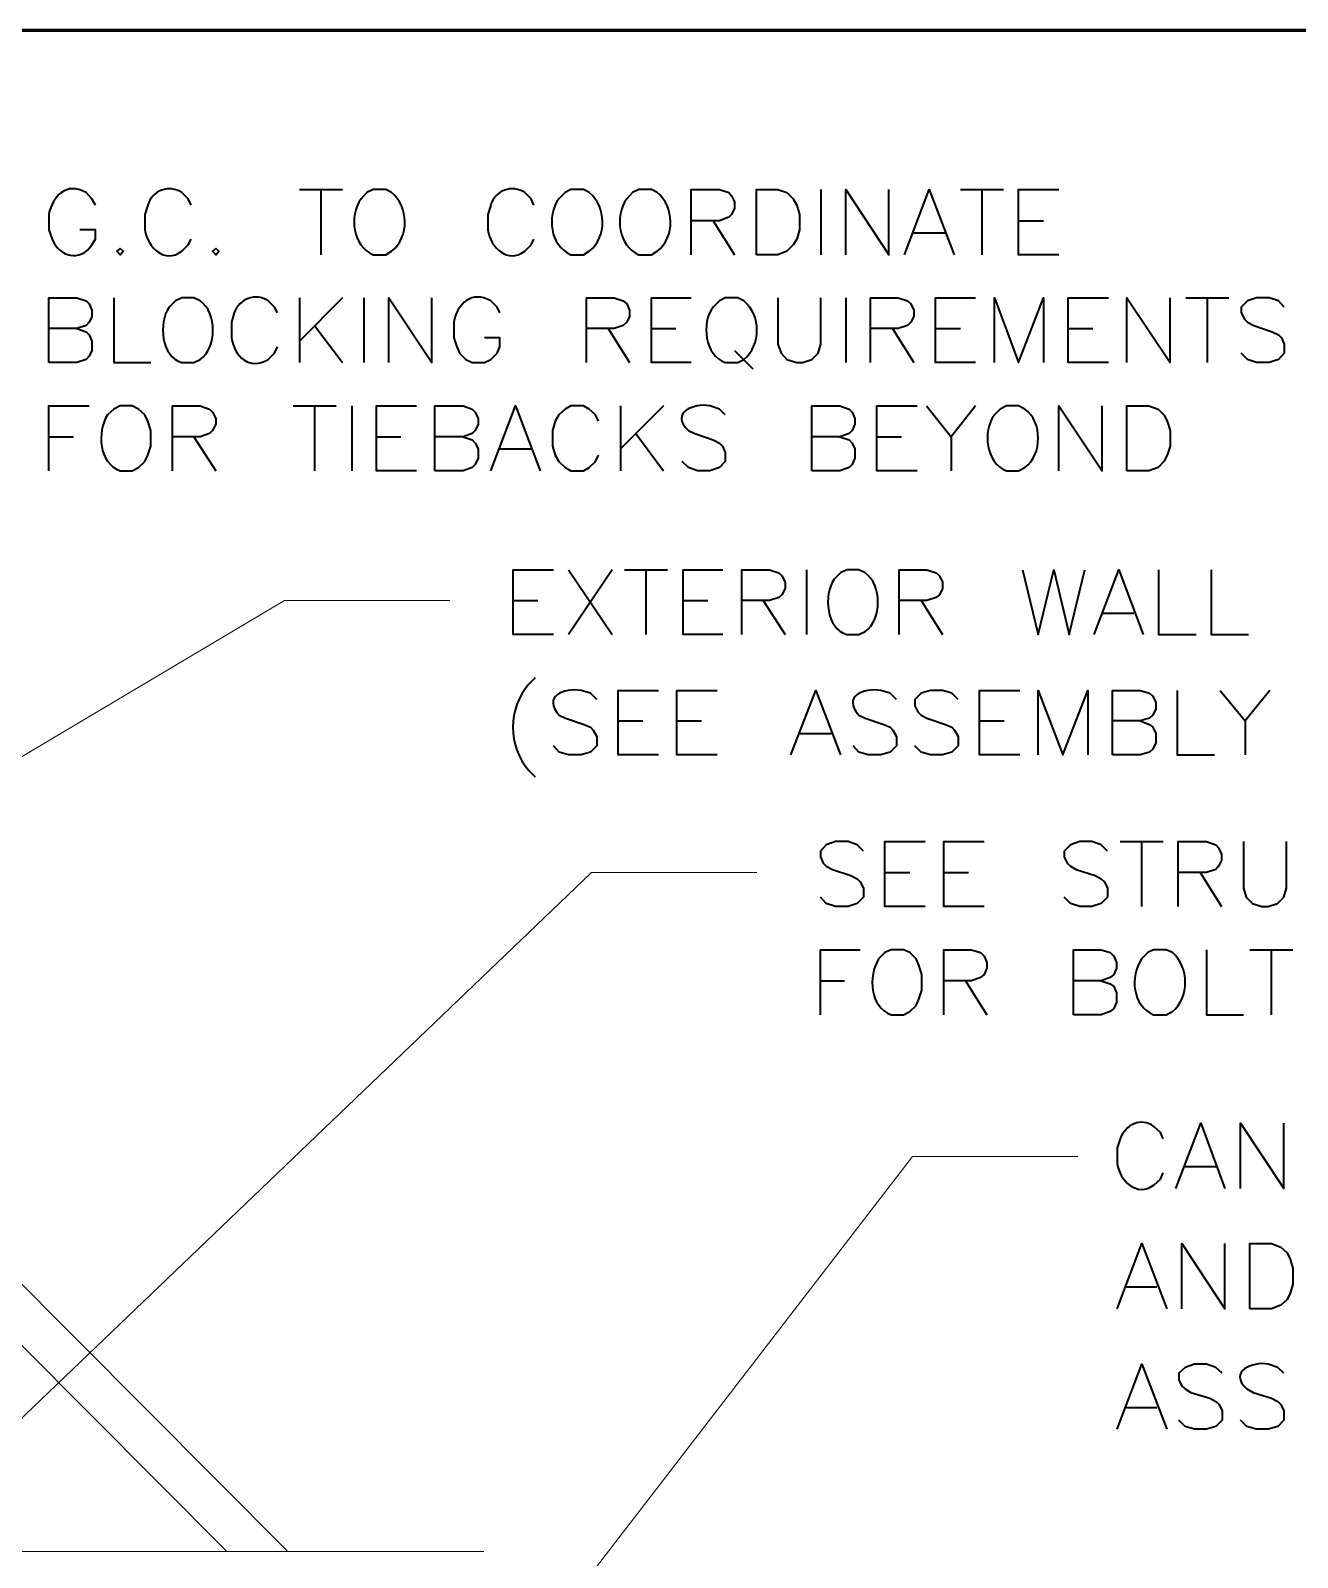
# Model space of a CAD drawing. Header units: inches. Extents: x 5 to 516, y -193 to 129.
# Drawn here: x 26.642 to 29.085, y -166.13 to -163.186 of the extents above; entities that cross this region are included whole.
import ezdxf

# ---------------------------------------------------------------- set-up
doc = ezdxf.new("R2010")
doc.units = ezdxf.units.IN
doc.header["$MEASUREMENT"] = 0
doc.layers.add('PDF7_Geometry', color=7, linetype='Continuous')

msp = doc.modelspace()

# ---------------------------------------------------------------- linework, layer by layer
at = {"layer": 'PDF7_Geometry', "lineweight": 60}
msp.add_lwpolyline([(59.9013316, -193.1846724), (59.9013316, -163.1857822), (14.901328, -163.1857822), (14.901328, -193.1846724)], dxfattribs=at)
at = {"layer": 'PDF7_Geometry', "lineweight": 35}
for points in [[(26.7668844, -163.5224476), (26.7602177, -163.5102254), (26.7491066, -163.4980032)], [(27.1602176, -163.49245), (27.2435509, -163.49245)], [(27.2013281, -163.49245), (27.2013281, -163.6180055)], [(27.3379963, -163.4980055), (27.3268852, -163.49245), (27.3024408, -163.49245), (27.2902186, -163.4980055), (27.2791074, -163.5102278)], [(27.7191067, -163.4980055), (27.7079956, -163.49245), (27.6835511, -163.49245), (27.67244, -163.4980055), (27.6602178, -163.5102278)], [(27.850217, -163.4980055), (27.8391059, -163.49245), (27.8146614, -163.49245), (27.8024392, -163.4980055), (27.7913281, -163.5102278)], [(27.9157741, -163.6180038), (27.9157741, -163.4924483), (27.9702185, -163.4924483), (27.9879963, -163.4980038), (27.9935519, -163.5046705), (27.9991074, -163.5157816), (27.9991074, -163.5280038), (27.9935519, -163.540226), (27.9879963, -163.5457816), (27.9702185, -163.5524483), (27.9157741, -163.5524483)], [(28.1657741, -163.49245), (28.1657741, -163.6180055)], [(28.2135511, -163.6180038), (28.2135511, -163.4924483), (28.2968844, -163.6180038), (28.2968844, -163.4924483)], [(28.3268843, -163.6180038), (28.3746621, -163.4924483), (28.4224399, -163.6180038)], [(28.4346611, -163.49245), (28.5179944, -163.49245)], [(28.4757739, -163.49245), (28.4757739, -163.6180055)], [(28.6246622, -163.6180038), (28.5468844, -163.6180038), (28.5468844, -163.4924483), (28.6246622, -163.4924483)], [(26.6768844, -163.5402254), (26.6768844, -163.5702254), (26.683551, -163.5880032)], [(27.9579946, -163.5524498), (27.9991057, -163.6180054)], [(28.5468844, -163.5524498), (28.5946622, -163.5524498)], [(26.7602177, -163.5991143), (26.7668844, -163.5880032), (26.7668844, -163.5702254), (26.7368844, -163.5702254)], [(26.9335503, -163.6113365), (26.9457726, -163.5991143), (26.9513281, -163.5880032)], [(27.5946628, -163.6113365), (27.6068851, -163.5991143), (27.6124406, -163.5880032)], [(28.3446636, -163.5757833), (28.4046636, -163.5757833)], [(27.3024408, -163.6180055), (27.3268852, -163.6180055), (27.3379963, -163.6113389)], [(27.6835511, -163.6180055), (27.7079956, -163.6180055), (27.7191067, -163.6113389)], [(27.8146614, -163.6180055), (27.8391059, -163.6180055), (27.850217, -163.6113389)], [(26.6768846, -163.8257833), (26.6768846, -163.7013389), (26.7313291, -163.7013389), (26.7491069, -163.7068944), (26.7546624, -163.71245), (26.760218, -163.7246722), (26.760218, -163.7368944), (26.7546624, -163.7480056), (26.7491069, -163.7546722), (26.7313291, -163.7602278), (26.6768846, -163.7602278)], [(26.8024407, -163.7013372), (26.8024407, -163.8257816), (26.8735519, -163.8257816)], [(26.9691066, -163.7068927), (26.9568844, -163.7013372), (26.9335511, -163.7013372), (26.9213288, -163.7068927), (26.9091066, -163.7191149)], [(27.1179948, -163.7302271), (27.1124392, -163.719116), (27.100217, -163.7068938)], [(27.1602176, -163.7013372), (27.1602176, -163.8257816)], [(27.2435509, -163.7013372), (27.1602176, -163.7846705)], [(27.2846615, -163.7013372), (27.2846615, -163.8257816)], [(27.3324407, -163.8257833), (27.3324407, -163.7013389), (27.415774, -163.8257833), (27.415774, -163.7013389)], [(27.5468843, -163.7302271), (27.5413288, -163.719116), (27.5291066, -163.7068938)], [(27.713551, -163.8257833), (27.713551, -163.7013389), (27.7668844, -163.7013389), (27.7846621, -163.7068944), (27.7913288, -163.71245), (27.7968844, -163.7246722), (27.7968844, -163.7368944), (27.7913288, -163.7480056), (27.7846621, -163.7546722), (27.7668844, -163.7602278), (27.713551, -163.7602278)], [(27.9157738, -163.8257833), (27.8391071, -163.8257833), (27.8391071, -163.7013389), (27.9157738, -163.7013389)], [(28.0168837, -163.7068927), (28.0057725, -163.7013372), (27.9813281, -163.7013372), (27.970217, -163.7068927), (27.9579948, -163.7191149)], [(28.0824408, -163.7013372), (28.0824408, -163.7902261), (28.0891074, -163.8080038), (28.1002185, -163.8202261), (28.1191074, -163.8257816), (28.1302185, -163.8257816), (28.1479963, -163.8202261), (28.1602185, -163.8080038), (28.1657741, -163.7902261), (28.1657741, -163.7013372)], [(28.2135511, -163.7013372), (28.2135511, -163.8257816)], [(28.2613303, -163.8257833), (28.2613303, -163.7013389), (28.3146636, -163.7013389), (28.3324414, -163.7068944), (28.3391081, -163.71245), (28.3446636, -163.7246722), (28.3446636, -163.7368944), (28.3391081, -163.7480056), (28.3324414, -163.7546722), (28.3146636, -163.7602278), (28.2613303, -163.7602278)], [(28.4635508, -163.8257833), (28.3868841, -163.8257833), (28.3868841, -163.7013389), (28.4635508, -163.7013389)], [(28.5002174, -163.8257833), (28.5002174, -163.7013389), (28.5468841, -163.8257833), (28.5946618, -163.7013389), (28.5946618, -163.8257833)], [(28.7202184, -163.8257833), (28.6424406, -163.8257833), (28.6424406, -163.7013389), (28.7202184, -163.7013389)], [(28.7557739, -163.8257833), (28.7557739, -163.7013389), (28.8391072, -163.8257833), (28.8391072, -163.7013389)], [(28.8691071, -163.7013372), (28.9524405, -163.7013372)], [(28.9102177, -163.7013372), (28.9102177, -163.8257816)], [(29.0591073, -163.7191165), (29.0479962, -163.7068943), (29.0302184, -163.7013387), (29.005774, -163.7013387), (28.9879962, -163.7068943), (28.975774, -163.7191165), (28.975774, -163.7302276), (28.9824406, -163.7424498), (28.9879962, -163.7480054), (29.0002184, -163.754672), (29.035774, -163.7668943), (29.0479962, -163.7724498), (29.0535518, -163.7780054), (29.0591073, -163.7902276), (29.0591073, -163.8080054), (29.0479962, -163.8202276), (29.0302184, -163.8257832), (29.005774, -163.8257832), (28.9879962, -163.8202276), (28.975774, -163.8080054)], [(27.0346614, -163.7302271), (27.0291059, -163.7480049), (27.0291059, -163.7780049)], [(26.731328, -163.7602271), (26.7491058, -163.7668937), (26.7546613, -163.7724493), (26.7602169, -163.7846715), (26.7602169, -163.8024493), (26.7546613, -163.8135604), (26.7491058, -163.8202271), (26.731328, -163.8257826), (26.6768836, -163.8257826)], [(27.1891075, -163.7546706), (27.243552, -163.8257817)], [(27.4579954, -163.7480049), (27.4579954, -163.7780049), (27.463551, -163.7957827), (27.4691066, -163.8080049), (27.4813288, -163.8202272), (27.493551, -163.8257827), (27.5168843, -163.8257827), (27.5291066, -163.8202272), (27.5413288, -163.8080049), (27.5468843, -163.7957827), (27.5468843, -163.7780049), (27.5168843, -163.7780049)], [(27.7557738, -163.7602271), (27.7968849, -163.8257826)], [(27.8391071, -163.7602271), (27.8857738, -163.7602271)], [(28.3035508, -163.7602271), (28.3446619, -163.8257826)], [(28.3868841, -163.7602271), (28.4346619, -163.7602271)], [(28.6424406, -163.7602271), (28.6902184, -163.7602271)], [(27.100217, -163.8202272), (27.1124392, -163.8080049), (27.1179948, -163.7957827)], [(26.9335511, -163.8257816), (26.9568844, -163.8257816), (26.9691066, -163.8202261)], [(27.9813281, -163.8257816), (28.0057725, -163.8257816), (28.0168837, -163.8202261)], [(27.9991074, -163.8024498), (28.034663, -163.8380054)], [(26.6768846, -164.0346705), (26.6768846, -163.909115), (26.7546624, -163.909115)], [(26.8146613, -164.0346722), (26.8379947, -164.0346722), (26.8502169, -164.0280056), (26.8624391, -164.0168945), (26.8679947, -164.0046722), (26.8735502, -163.9868945), (26.8735502, -163.9568945), (26.8679947, -163.9391167), (26.8624391, -163.9268945), (26.8502169, -163.9157833), (26.8379947, -163.9091167), (26.8146613, -163.9091167), (26.8024391, -163.9157833), (26.7902169, -163.9268945)], [(26.915774, -164.0346705), (26.915774, -163.909115), (26.9691073, -163.909115), (26.9868851, -163.9157816), (26.9924407, -163.9213372), (26.9991073, -163.9335594), (26.9991073, -163.9446705), (26.9924407, -163.9568927), (26.9868851, -163.9624483), (26.9691073, -163.969115), (26.915774, -163.969115)], [(27.1479947, -163.9091167), (27.231328, -163.9091167)], [(27.1891075, -163.9091167), (27.1891075, -164.0346722)], [(27.2613302, -163.9091167), (27.2613302, -164.0346722)], [(27.3857739, -164.0346705), (27.3091072, -164.0346705), (27.3091072, -163.909115), (27.3857739, -163.909115)], [(27.4213282, -164.0346705), (27.4213282, -163.909115), (27.4757727, -163.909115), (27.4935505, -163.9157816), (27.499106, -163.9213372), (27.5046616, -163.9335594), (27.5046616, -163.9446705), (27.499106, -163.9568927), (27.4935505, -163.9624483), (27.4757727, -163.969115), (27.4213282, -163.969115)], [(27.5291073, -164.0346705), (27.5768851, -163.909115), (27.6246629, -164.0346705)], [(27.7368845, -163.9391143), (27.731329, -163.9268921), (27.7191068, -163.915781), (27.7079956, -163.9091143), (27.6835512, -163.9091143), (27.6724401, -163.915781), (27.6602179, -163.9268921), (27.6535512, -163.9391143), (27.6479956, -163.9568921), (27.6479956, -163.9868921), (27.6535512, -164.0046699), (27.6602179, -164.0168921), (27.6724401, -164.0280032), (27.6835512, -164.0346699), (27.7079956, -164.0346699), (27.7191068, -164.0280032), (27.731329, -164.0168921), (27.7368845, -164.0046699)], [(27.7791073, -163.9091167), (27.7791073, -164.0346722)], [(27.8624406, -163.9091167), (27.7791073, -163.99245)], [(27.9813281, -163.9268937), (27.970217, -163.9157826), (27.9513281, -163.909116)], [(28.1479948, -164.0346705), (28.1479948, -163.909115), (28.2024392, -163.909115), (28.220217, -163.9157816), (28.2257726, -163.9213372), (28.2313281, -163.9335594), (28.2313281, -163.9446705), (28.2257726, -163.9568927), (28.220217, -163.9624483), (28.2024392, -163.969115), (28.1479948, -163.969115)], [(28.3513287, -164.0346705), (28.2735509, -164.0346705), (28.2735509, -163.909115), (28.3513287, -163.909115)], [(28.3691071, -163.9091167), (28.4168849, -163.9691167), (28.4168849, -164.0346722)], [(28.4635511, -163.9091167), (28.4168844, -163.9691167)], [(28.5591065, -163.9157833), (28.5468842, -163.9091167), (28.5235509, -163.9091167), (28.5113287, -163.9157833), (28.5002176, -163.9268945)], [(28.6246613, -164.0346705), (28.6246613, -163.909115), (28.7079946, -164.0346705), (28.7079946, -163.909115)], [(26.6768846, -163.9691165), (26.7246624, -163.9691165)], [(26.9568846, -163.9691165), (26.9991068, -164.0346721)], [(27.3091072, -163.9691165), (27.3557739, -163.9691165)], [(27.4757739, -163.9691165), (27.4935516, -163.9746721), (27.4991072, -163.9813387), (27.5046628, -163.9924498), (27.5046628, -164.0102276), (27.4991072, -164.0224498), (27.4935516, -164.0280054), (27.4757739, -164.0346721), (27.4213294, -164.0346721)], [(27.8091072, -163.9624478), (27.8624406, -164.0346701)], [(27.910217, -163.9568937), (27.9224392, -163.9624493), (27.9579948, -163.9746715), (27.970217, -163.9813382), (27.9757725, -163.9868937), (27.9813281, -163.999116), (27.9813281, -164.0168937), (27.970217, -164.0280049), (27.9513281, -164.0346715), (27.9279948, -164.0346715), (27.910217, -164.0280049), (27.8979948, -164.0168937)], [(28.2024404, -163.9691165), (28.2202182, -163.9746721), (28.2257737, -163.9813387), (28.2313293, -163.9924498), (28.2313293, -164.0102276), (28.2257737, -164.0224498), (28.2202182, -164.0280054), (28.2024404, -164.0346721), (28.147996, -164.0346721)], [(28.2735509, -163.9691165), (28.3213287, -163.9691165)], [(27.5468843, -163.99245), (27.6068843, -163.99245)], [(28.5235509, -164.0346722), (28.5468842, -164.0346722), (28.5591065, -164.0280056)], [(27.6502178, -164.3502268), (27.57244, -164.3502268), (27.57244, -164.2257824), (27.6502178, -164.2257824)], [(27.7635501, -164.2257829), (27.6791057, -164.3502274)], [(27.6791068, -164.2257829), (27.7635513, -164.3502274)], [(27.7868836, -164.2257829), (27.870217, -164.2257829)], [(27.8279965, -164.2257829), (27.8279965, -164.3502274)], [(27.9768858, -164.3502268), (27.9002192, -164.3502268), (27.9002192, -164.2257824), (27.9768858, -164.2257824)], [(28.0135501, -164.3502268), (28.0135501, -164.2257824), (28.0668835, -164.2257824), (28.0846613, -164.2313379), (28.0902168, -164.2368935), (28.0968835, -164.2491157), (28.0968835, -164.2613379), (28.0902168, -164.2735602), (28.0846613, -164.2791157), (28.0668835, -164.2846713), (28.0135501, -164.2846713)], [(28.1379963, -164.2257829), (28.1379963, -164.3502274)], [(28.2513288, -164.2313385), (28.2391065, -164.2257829), (28.2157732, -164.2257829), (28.203551, -164.2313385), (28.1913288, -164.2435607)], [(28.3168859, -164.3502268), (28.3168859, -164.2257824), (28.3702192, -164.2257824), (28.387997, -164.2313379), (28.3946636, -164.2368935), (28.4002192, -164.2491157), (28.4002192, -164.2613379), (28.3946636, -164.2735602), (28.387997, -164.2791157), (28.3702192, -164.2846713), (28.3168859, -164.2846713)], [(28.554663, -164.2257829), (28.584663, -164.3502274), (28.614663, -164.2257829), (28.644663, -164.3502274), (28.674663, -164.2257829)], [(28.6924397, -164.3502268), (28.7402175, -164.2257824), (28.7868842, -164.3502268)], [(28.8168859, -164.2257829), (28.8168859, -164.3502274), (28.8891081, -164.3502274)], [(28.9179963, -164.2257829), (28.9179963, -164.3502274), (28.9902185, -164.3502274)], [(27.57244, -164.2846705), (27.6202178, -164.2846705)], [(27.9002192, -164.2846705), (27.9479969, -164.2846705)], [(28.054663, -164.2846705), (28.0968852, -164.3502261)], [(28.3591064, -164.2846705), (28.4002175, -164.3502261)], [(28.710219, -164.3091163), (28.7691079, -164.3091163)], [(28.2157732, -164.3502274), (28.2391065, -164.3502274), (28.2513288, -164.3446718)], [(27.7335525, -164.4757829), (27.7213302, -164.4635607), (27.7035525, -164.4580052)], [(27.8524408, -164.5824498), (27.774663, -164.5824498), (27.774663, -164.4580053), (27.8524408, -164.4580053)], [(27.9657741, -164.5824498), (27.8879963, -164.5824498), (27.8879963, -164.4580053), (27.9657741, -164.4580053)], [(28.1079964, -164.5824498), (28.1557742, -164.4580053), (28.203552, -164.5824498)], [(28.3113294, -164.4757829), (28.2991072, -164.4635607), (28.2813294, -164.4580052)], [(28.4302168, -164.4757829), (28.4179946, -164.4635607), (28.4002168, -164.4580052), (28.3768835, -164.4580052), (28.3591057, -164.4635607), (28.3468835, -164.4757829), (28.3468835, -164.4880052), (28.3524391, -164.4991163), (28.3591057, -164.5057829), (28.3702168, -164.5113385), (28.4057724, -164.5235607), (28.4179946, -164.5291163), (28.4235502, -164.5346718), (28.4302168, -164.5468941), (28.4302168, -164.5646718), (28.4179946, -164.5768941), (28.4002168, -164.5824496), (28.3768835, -164.5824496), (28.3591057, -164.5768941), (28.3468835, -164.5646718)], [(28.5491075, -164.5824498), (28.4713297, -164.5824498), (28.4713297, -164.4580053), (28.5491075, -164.4580053)], [(28.5846629, -164.5824498), (28.5846629, -164.4580053), (28.6324407, -164.5824498), (28.6802185, -164.4580053), (28.6802185, -164.5824498)], [(28.7279961, -164.5824498), (28.7279961, -164.4580053), (28.7813294, -164.4580053), (28.7991072, -164.4635609), (28.8057739, -164.4691165), (28.8113294, -164.4813387), (28.8113294, -164.4935609), (28.8057739, -164.5057831), (28.7991072, -164.5113387), (28.7813294, -164.5168942), (28.7279961, -164.5168942)], [(28.85244, -164.4580036), (28.85244, -164.5824481), (28.9246622, -164.5824481)], [(28.9357733, -164.4580036), (28.9835511, -164.5168925), (28.9835511, -164.5824481)], [(29.0313295, -164.4580036), (28.9835518, -164.5168925)], [(27.6613302, -164.5057829), (27.6735525, -164.5113385), (27.709108, -164.5235607), (27.7213302, -164.5291163), (27.7268858, -164.5346718), (27.7335525, -164.5468941), (27.7335525, -164.5646718), (27.7213302, -164.5768941), (27.7035525, -164.5824496), (27.679108, -164.5824496), (27.6613302, -164.5768941), (27.6502191, -164.5646718)], [(27.774663, -164.5168935), (27.8224408, -164.5168935)], [(27.8879963, -164.5168935), (27.9357741, -164.5168935)], [(28.2391072, -164.5057829), (28.2513294, -164.5113385), (28.2868849, -164.5235607), (28.2991072, -164.5291163), (28.3046627, -164.5346718), (28.3113294, -164.5468941), (28.3113294, -164.5646718), (28.2991072, -164.5768941), (28.2813294, -164.5824496), (28.2568849, -164.5824496), (28.2391072, -164.5768941), (28.2279961, -164.5646718)], [(28.4713297, -164.5168935), (28.5191075, -164.5168935)], [(28.7813295, -164.5168935), (28.7991073, -164.5235602), (28.805774, -164.5291157), (28.8113295, -164.541338), (28.8113295, -164.5591157), (28.805774, -164.571338), (28.7991073, -164.5768935), (28.7813295, -164.5824491), (28.7279962, -164.5824491)], [(28.1257735, -164.541337), (28.1857735, -164.541337)], [(28.2479952, -164.7680035), (28.235773, -164.7557812), (28.2179952, -164.7491146), (28.1935508, -164.7491146), (28.175773, -164.7557812), (28.1646619, -164.7680035), (28.1646619, -164.7791146), (28.1702175, -164.7913368), (28.175773, -164.7968924), (28.1879952, -164.803559), (28.2235508, -164.8146701), (28.235773, -164.8213368), (28.2413286, -164.8268924), (28.2479952, -164.8391146), (28.2479952, -164.8568924), (28.235773, -164.8691146), (28.2179952, -164.8746701), (28.1935508, -164.8746701), (28.175773, -164.8691146), (28.1646619, -164.8568924)], [(28.3668859, -164.8746703), (28.2891081, -164.8746703), (28.2891081, -164.7491148), (28.3668859, -164.7491148)], [(28.4802168, -164.8746703), (28.4024391, -164.8746703), (28.4024391, -164.7491148), (28.4802168, -164.7491148)], [(28.7179954, -164.7680035), (28.7057731, -164.7557812), (28.6879954, -164.7491146), (28.664662, -164.7491146), (28.6468843, -164.7557812), (28.634662, -164.7680035), (28.634662, -164.7791146), (28.6402176, -164.7913368), (28.6468843, -164.7968924), (28.6579954, -164.803559), (28.694662, -164.8146701), (28.7057731, -164.8213368), (28.7124398, -164.8268924), (28.7179954, -164.8391146), (28.7179954, -164.8568924), (28.7057731, -164.8691146), (28.6879954, -164.8746701), (28.664662, -164.8746701), (28.6468843, -164.8691146), (28.634662, -164.8568924)], [(28.7424411, -164.7491165), (28.8257744, -164.7491165)], [(28.7835517, -164.7491165), (28.7835517, -164.874672)], [(28.8546621, -164.8746703), (28.8546621, -164.7491148), (28.9091066, -164.7491148), (28.9268844, -164.7557814), (28.9324399, -164.761337), (28.9379955, -164.7735592), (28.9379955, -164.7857814), (28.9324399, -164.7968925), (28.9268844, -164.8035592), (28.9091066, -164.8091148), (28.8546621, -164.8091148)], [(28.9802182, -164.7491165), (28.9802182, -164.8391165), (28.9857738, -164.8568943), (28.997996, -164.8691165), (29.0157738, -164.874672), (29.027996, -164.874672), (29.0457738, -164.8691165), (29.057996, -164.8568943), (29.0635516, -164.8391165), (29.0635516, -164.7491165)], [(28.2891081, -164.8091163), (28.3368859, -164.8091163)], [(28.4024391, -164.8091163), (28.4502168, -164.8091163)], [(28.8968849, -164.8091163), (28.937996, -164.8746719)], [(28.1646619, -165.0835598), (28.1646619, -164.9580042), (28.2413286, -164.9580042)], [(28.3013287, -165.0835592), (28.324662, -165.0835592), (28.3368842, -165.0768926), (28.3491065, -165.0657814), (28.354662, -165.0535592), (28.3602176, -165.0357814), (28.3602176, -165.0057814), (28.354662, -164.9880037), (28.3491065, -164.9757814), (28.3368842, -164.9635592), (28.324662, -164.9580037), (28.3013287, -164.9580037), (28.2891064, -164.9635592), (28.2768842, -164.9757814)], [(28.4024391, -165.0835598), (28.4024391, -164.9580042), (28.4557724, -164.9580042), (28.4735502, -164.9635598), (28.4802168, -164.9702264), (28.4857724, -164.9824487), (28.4857724, -164.9935598), (28.4802168, -165.005782), (28.4735502, -165.0113375), (28.4557724, -165.0180042), (28.4024391, -165.0180042)], [(28.6524391, -165.0835598), (28.6524391, -164.9580042), (28.7057724, -164.9580042), (28.7235502, -164.9635598), (28.7302169, -164.9702264), (28.7357724, -164.9824487), (28.7357724, -164.9935598), (28.7302169, -165.005782), (28.7235502, -165.0113375), (28.7057724, -165.0180042), (28.6524391, -165.0180042)], [(28.8435518, -164.9635592), (28.8313296, -164.9580037), (28.8068852, -164.9580037), (28.7957741, -164.9635592), (28.7835518, -164.9757814)], [(28.9091078, -164.9580037), (28.9091078, -165.0835592), (28.9802189, -165.0835592)], [(28.9924411, -164.9580037), (29.0757744, -164.9580037)], [(29.0335517, -164.9580037), (29.0335517, -165.0835592)], [(28.1646619, -165.0180035), (28.2113286, -165.0180035)], [(28.4446618, -165.0180035), (28.4857729, -165.083559)], [(28.7057748, -165.0180035), (28.7235526, -165.023559), (28.7302192, -165.0291146), (28.7357748, -165.0413368), (28.7357748, -165.0591146), (28.7302192, -165.0713368), (28.7235526, -165.0768924), (28.7057748, -165.083559), (28.6524414, -165.083559)], [(28.8068852, -165.0835592), (28.8313296, -165.0835592), (28.8435518, -165.0768926)], [(28.8257744, -165.3224491), (28.8202189, -165.3102269), (28.8079966, -165.2991158)], [(28.8502179, -165.4180053), (28.8979957, -165.2924498), (28.9446623, -165.4180053)], [(28.9746618, -165.4180053), (28.9746618, -165.2924498), (29.0579951, -165.4180053), (29.0579951, -165.2924498)], [(28.7424411, -165.3224491), (28.7368855, -165.3402269), (28.7368855, -165.3702269)], [(28.8679949, -165.3757826), (28.9268838, -165.3757826)], [(28.8079966, -165.411338), (28.8202189, -165.4002269), (28.8257744, -165.3880047)], [(28.7368846, -165.650226), (28.7846624, -165.5246705), (28.8324402, -165.650226)], [(28.8613285, -165.650226), (28.8613285, -165.5246705), (28.9446619, -165.650226), (28.9446619, -165.5246705)], [(28.7546617, -165.6080055), (28.8135506, -165.6080055)], [(28.7368846, -165.882449), (28.7846624, -165.7568934), (28.8324402, -165.882449)], [(28.9391077, -165.7746722), (28.9268854, -165.7635611), (28.9091077, -165.7568944), (28.8857743, -165.7568944), (28.8679966, -165.7635611), (28.8557743, -165.7746722), (28.8557743, -165.7868944), (28.8613299, -165.7991166), (28.8679966, -165.8046722), (28.8791077, -165.8113389), (28.9157743, -165.82245), (28.9268854, -165.8291167), (28.9335521, -165.8346722), (28.9391077, -165.8468944), (28.9391077, -165.8646722), (28.9268854, -165.8768944), (28.9091077, -165.88245), (28.8857743, -165.88245), (28.8679966, -165.8768944), (28.8557743, -165.8646722)], [(29.0579951, -165.7746722), (29.046884, -165.7635611), (29.0279951, -165.7568944)], [(28.986884, -165.8046722), (28.9991062, -165.8113389), (29.0346618, -165.82245), (29.046884, -165.8291167), (29.0524396, -165.8346722), (29.0579951, -165.8468944), (29.0579951, -165.8646722), (29.046884, -165.8768944), (29.0279951, -165.88245), (29.0046618, -165.88245), (28.986884, -165.8768944), (28.9746618, -165.8646722)], [(28.7546617, -165.8402262), (28.8135506, -165.8402262)]]:
    msp.add_lwpolyline(points, dxfattribs=at)
for points in [[(26.9513281, -163.5224476), (26.9457726, -163.5102254), (26.9335503, -163.4980032, 0.508548725), (26.8679948, -163.5224476), (26.8624392, -163.5402254), (26.8624392, -163.5702254)], [(27.6124406, -163.5224476), (27.6068851, -163.5102254), (27.5946628, -163.4980032, 0.50829303), (27.5291073, -163.5224476), (27.5235517, -163.5402254), (27.5235517, -163.5702254)], [(27.6146628, -164.4335602), (27.6024405, -164.4457824, 0.36941685), (27.6024405, -164.6124491), (27.6146628, -164.6246713)]]:
    msp.add_lwpolyline(points, format="xyb", dxfattribs=at)
for points in [[(28.0413279, -163.6180038), (28.0413279, -163.4924483), (28.082439, -163.4924483), (28.1002168, -163.4980038), (28.112439, -163.510226), (28.1191057, -163.5224483), (28.1246613, -163.540226), (28.1246613, -163.570226), (28.1191057, -163.5880038), (28.112439, -163.5991149), (28.1002168, -163.6113372), (28.082439, -163.6180038)], [(26.8146613, -163.605781), (26.8079947, -163.6113365), (26.8146613, -163.6180032), (26.8202169, -163.6113365)], [(26.9991073, -163.605781), (26.9924407, -163.6113365), (26.9991073, -163.6180032), (27.0046629, -163.6113365)], [(28.7557739, -164.0346705), (28.7557739, -163.909115), (28.7979961, -163.909115), (28.8157739, -163.9157816), (28.826885, -163.9268927), (28.8335517, -163.939115), (28.8391072, -163.9568927), (28.8391072, -163.9868927), (28.8335517, -164.0046705), (28.826885, -164.0168927), (28.8157739, -164.0280039), (28.7979961, -164.0346705)], [(28.9924411, -165.650226), (28.9924411, -165.5246705), (29.0346633, -165.5246705), (29.0524411, -165.5313371), (29.0646633, -165.5424482), (29.0702189, -165.5546705), (29.0757744, -165.5724482), (29.0757744, -165.6024482), (29.0702189, -165.620226), (29.0646633, -165.6324483), (29.0524411, -165.6435594), (29.0346633, -165.650226)]]:
    msp.add_lwpolyline(points, close=True, dxfattribs=at)
at = {"layer": 'PDF7_Geometry', "lineweight": 15}
for points in [[(25.0846626, -165.5013387), (27.1313294, -164.284672), (27.4502184, -164.284672)], [(27.136884, -166.1168941), (25.3713284, -164.3435606)], [(27.0191065, -166.1168941), (25.3124396, -164.4024495)], [(25.2057745, -167.2191168), (27.7235526, -164.8091166), (28.0424413, -164.8091166)], [(27.1235512, -166.9391146), (28.3424402, -165.3568922), (28.6613292, -165.3568922)], [(22.2602176, -166.118004), (23.9524399, -166.118004), (24.0302178, -166.2502263), (24.1679955, -165.9557818), (24.2435511, -166.118004), (27.5157734, -166.118004)]]:
    msp.add_lwpolyline(points, dxfattribs=at)
at = {"layer": 'PDF7_Geometry', "lineweight": 35}
for points in [[(26.7491066, -163.4980032), (26.7104214, -163.4770773), (26.6856066, -163.5042995), (26.6768844, -163.5402254)], [(27.3379963, -163.6113389), (27.3728482, -163.5837463), (27.3713667, -163.5252278), (27.3379963, -163.4980055)], [(27.7191067, -163.6113389), (27.7539585, -163.5837278), (27.752477, -163.5252463), (27.7191067, -163.4980055)], [(27.850217, -163.6113389), (27.8850688, -163.5837463), (27.8835874, -163.5252278), (27.850217, -163.4980055)], [(27.2791074, -163.5102278), (27.2554408, -163.5437463), (27.2628297, -163.6017833), (27.3024408, -163.6180055)], [(27.6602178, -163.5102278), (27.6367733, -163.5448204), (27.6431067, -163.5993759), (27.6835511, -163.6180055)], [(27.7913281, -163.5102278), (27.7676614, -163.5437463), (27.7750503, -163.6017833), (27.8146614, -163.6180055)], [(26.683551, -163.5880032), (26.6966807, -163.6219476), (26.7376621, -163.633318), (26.7602177, -163.5991143)], [(26.8624392, -163.5702254), (26.8673096, -163.6042254), (26.9004948, -163.6356884), (26.9335503, -163.6113365)], [(27.5235517, -163.5702254), (27.5284406, -163.6042254), (27.5616073, -163.6356884), (27.5946628, -163.6113365)], [(26.9691066, -163.8202261), (27.0012548, -163.7967446), (27.0021622, -163.7302816), (26.9691066, -163.7068927)], [(27.100217, -163.7068938), (27.0752726, -163.6909308), (27.0441059, -163.7028012), (27.0346614, -163.7302271)], [(27.5291066, -163.7068938), (27.4936251, -163.6864864), (27.4640325, -163.7117827), (27.4579954, -163.7480049)], [(28.0168837, -163.8202261), (28.0502355, -163.7930038), (28.0517355, -163.7344853), (28.0168837, -163.7068927)], [(26.9091066, -163.7191149), (26.8876622, -163.7499298), (26.8942362, -163.815189), (26.9335511, -163.8257816)], [(27.9579948, -163.7191149), (27.9340503, -163.7493927), (27.942254, -163.8123557), (27.9813281, -163.8257816)], [(27.0291059, -163.7780049), (27.0354022, -163.8151901), (27.0635689, -163.8406901), (27.100217, -163.8202272)], [(27.9513281, -163.909116), (27.9207911, -163.9037456), (27.8735874, -163.923153), (27.910217, -163.9568937)], [(26.7902169, -163.9268945), (26.7699762, -163.9603019), (26.7730873, -164.0196352), (26.8146613, -164.0346722)], [(28.5002176, -163.9268945), (28.4769768, -163.9593945), (28.4834213, -164.01945), (28.5235509, -164.0346722)], [(28.5591065, -164.0280056), (28.5932176, -164.00295), (28.5932176, -163.9408389), (28.5591065, -163.9157833)], [(28.2513288, -164.3446718), (28.2835139, -164.3212644), (28.2841806, -164.2546163), (28.2513288, -164.2313385)], [(28.1913288, -164.2435607), (28.1702362, -164.2743755), (28.1761806, -164.3394866), (28.2157732, -164.3502274)], [(27.7035525, -164.4580052), (27.6699784, -164.4525978), (27.6281636, -164.4694681), (27.6613302, -164.5057829)], [(28.2813294, -164.4580052), (28.2477553, -164.4525978), (28.2059405, -164.4694496), (28.2391072, -164.5057829)], [(28.8435518, -165.0768926), (28.8768111, -165.0513), (28.8758667, -164.9904666), (28.8435518, -164.9635592)], [(28.2768842, -164.9757814), (28.2566435, -165.0091889), (28.2597546, -165.0685407), (28.3013287, -165.0835592)], [(28.7835518, -164.9757814), (28.7611629, -165.0103926), (28.7663852, -165.0653926), (28.8068852, -165.0835592)], [(28.8079966, -165.2991158), (28.7827189, -165.2793565), (28.7527003, -165.2964306), (28.7424411, -165.3224491)], [(28.7368855, -165.3702269), (28.7420152, -165.403801), (28.7745892, -165.4358936), (28.8079966, -165.411338)], [(29.0279951, -165.7568944), (28.9974581, -165.7515241), (28.9502729, -165.7709315), (28.986884, -165.8046722)]]:
    msp.add_open_spline(points, degree=3, dxfattribs=at)

doc.saveas('drawing.dxf')
